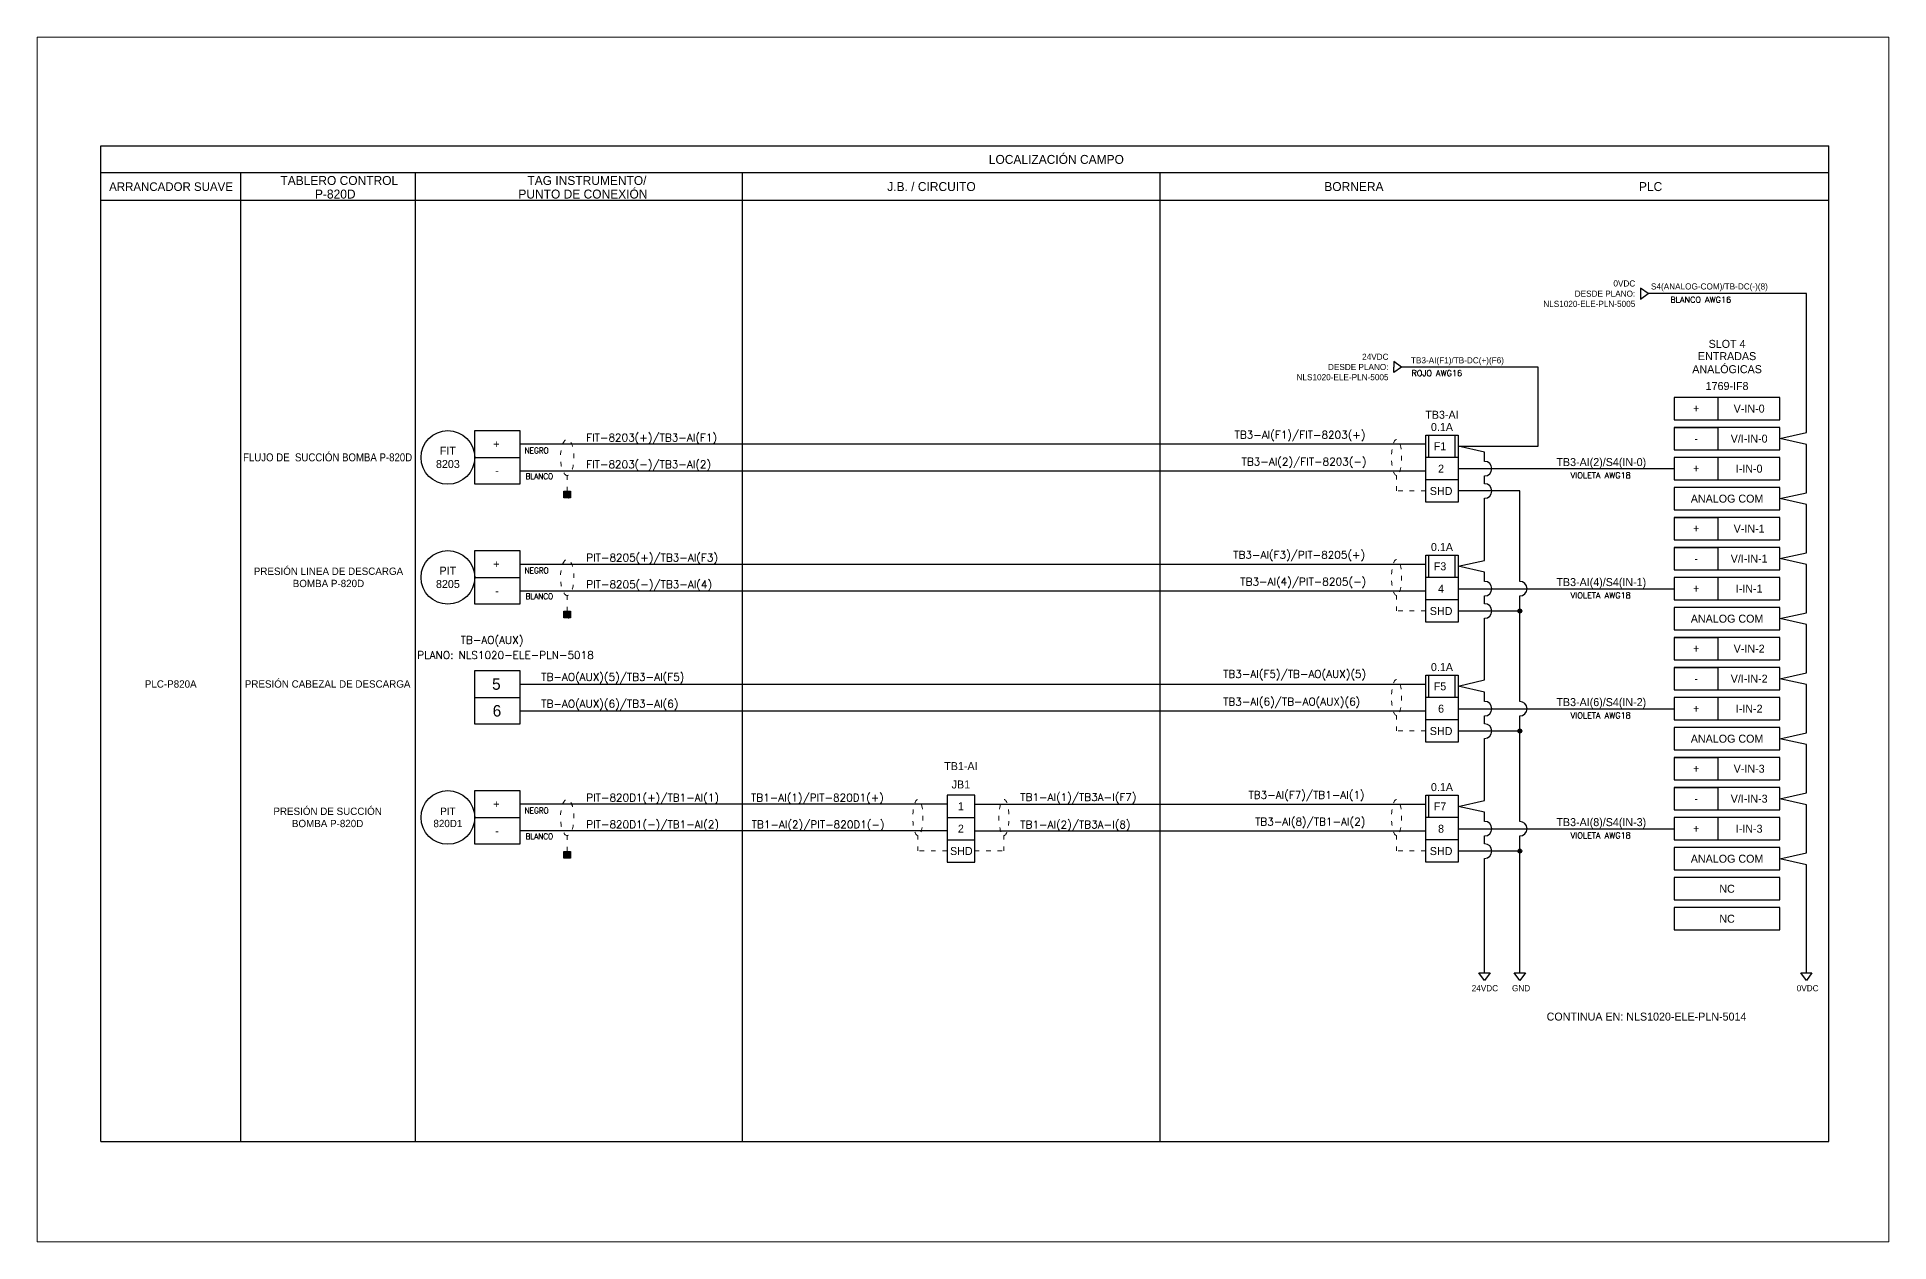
# Model space of a CAD drawing. Extents: x 3071 to 4078, y -308 to 7.
# Drawn here: x 3070.7 to 3554.6, y -308.4 to 6.6 of the extents above; entities that cross this region are included whole.
import ezdxf
from ezdxf.enums import TextEntityAlignment as Align

# ---------------------------------------------------------------- set-up
doc = ezdxf.new("R2010")
doc.units = 0
doc.header["$LTSCALE"] = 0.1
doc.header["$MEASUREMENT"] = 0
doc.linetypes.add('ACAD_ISO03W100', pattern=[30, 12, -18])
doc.layers.get('Defpoints').update_dxf_attribs({"lineweight": 0})
for name, color, linetype, lineweight in [('EL-cables', 7, 'Continuous', 20), ('EL-componentes', 7, 'Continuous', 25), ('EL-titulos 3', 7, 'Continuous', 20)]:
    doc.layers.add(name, color=color, linetype=linetype, lineweight=lineweight)
doc.styles.add('F1A', font='amir.shx')
doc.styles.add('ROMANS', font='romans.shx')

msp = doc.modelspace()

# ---------------------------------------------------------------- hatches: boundary and pattern name
at = {"lineweight": 25, "ltscale": 88}
h = msp.add_hatch(dxfattribs=at)
h.set_pattern_fill('ANSI31', color=256, scale=0.467995)
h.set_pattern_definition([(45, (2271.220156, -957.65586), (-0.0413652925, 0.0413652925), [])])
h.paths.add_polyline_path([(3208.36, -113.86), (3210.09, -113.86), (3210.09, -112.12), (3208.36, -112.12)])
h = msp.add_hatch(dxfattribs=at)
h.set_pattern_fill('ANSI31', color=256, scale=0.467995)
h.set_pattern_definition([(45, (2271.220156, -989.035685), (-0.0413652925, 0.0413652925), [])])
h.paths.add_polyline_path([(3208.36, -145.24), (3210.09, -145.24), (3210.09, -143.5), (3208.36, -143.5)])
at = {"ltscale": 0.1}
h = msp.add_hatch(color=256, dxfattribs=at)
h.dxf.hatch_style = 1
edge = h.paths.add_edge_path()
edge.add_arc((3458.17, -143.42), 0.509, 0, 360)
h = msp.add_hatch(color=256, dxfattribs=at)
h.dxf.hatch_style = 1
edge = h.paths.add_edge_path()
edge.add_arc((3458.17, -174.8), 0.509, 0, 360)
at = {"lineweight": 25, "ltscale": 88}
h = msp.add_hatch(dxfattribs=at)
h.set_pattern_fill('ANSI31', color=256, scale=0.467995)
h.set_pattern_definition([(45, (2271.220156, -1051.795334), (-0.0413652925, 0.0413652925), [])])
h.paths.add_polyline_path([(3208.36, -208), (3210.09, -208), (3210.09, -206.26), (3208.36, -206.26)])
at = {"ltscale": 0.1}
h = msp.add_hatch(color=256, dxfattribs=at)
h.dxf.hatch_style = 1
edge = h.paths.add_edge_path()
edge.add_arc((3458.17, -206.18), 0.509, 0, 360)

# ---------------------------------------------------------------- linework, layer by layer
at = {"lineweight": 25}
for p, q in [((3087.36, -21.81), (3538.91, -21.81)), ((3087.36, -282.09), (3087.36, -21.81)), ((3538.91, -282.09), (3538.91, -21.81)), ((3538.91, -28.9), (3087.36, -28.9)), ((3123.92, -282.09), (3123.92, -28.9)), ((3169.53, -28.9), (3169.53, -282.09)), ((3255.04, -282.09), (3255.04, -28.9)), ((3364.13, -28.9), (3364.13, -282.09)), ((3087.36, -36), (3538.91, -36)), ((3196.85, -96.24), (3196.85, -110.27)), ((3442.06, -106.2), (3498.5, -106.2)), ((3196.85, -127.62), (3196.85, -141.65)), ((3442.06, -137.58), (3498.5, -137.58)), ((3196.85, -159), (3196.85, -166.01)), ((3196.85, -166.01), (3196.85, -173.03)), ((3442.06, -168.96), (3498.5, -168.96)), ((3196.85, -190.38), (3196.85, -204.41)), ((3308.5, -197.39), (3315.71, -197.39)), ((3442.06, -200.34), (3498.5, -200.34)), ((3087.36, -282.09), (3538.91, -282.09))]:
    msp.add_line(p, q, dxfattribs=at)
at = {"lineweight": 25, "ltscale": 88}
for p, q in [((3510.03, -93.43), (3510.03, -87.59)), ((3498.5, -95.43), (3510.03, -95.43)), ((3510.03, -101.28), (3510.03, -95.43)), ((3498.5, -101.28), (3510.03, -101.28)), ((3510.03, -109.12), (3510.03, -103.28)), ((3498.5, -118.97), (3510.03, -118.97)), ((3510.03, -124.81), (3510.03, -118.97)), ((3498.5, -124.81), (3510.03, -124.81)), ((3498.5, -126.81), (3510.03, -126.81)), ((3510.03, -132.66), (3510.03, -126.81)), ((3498.5, -132.66), (3510.03, -132.66)), ((3510.03, -140.5), (3510.03, -134.66)), ((3498.5, -150.35), (3510.03, -150.35)), ((3510.03, -156.19), (3510.03, -150.35)), ((3498.5, -156.19), (3510.03, -156.19)), ((3498.5, -158.19), (3510.03, -158.19)), ((3510.03, -164.04), (3510.03, -158.19)), ((3498.5, -164.04), (3510.03, -164.04)), ((3510.03, -171.88), (3510.03, -166.04)), ((3498.5, -181.73), (3510.03, -181.73)), ((3510.03, -187.57), (3510.03, -181.73)), ((3498.5, -189.57), (3510.03, -189.57)), ((3510.03, -195.42), (3510.03, -189.57)), ((3510.03, -203.26), (3510.03, -197.42))]:
    msp.add_line(p, q, dxfattribs=at)
at = {"lineweight": 25, "ltscale": 0.1}
for p, q in [((3308.5, -193.89), (3196.85, -193.89)), ((3308.5, -200.9), (3196.85, -200.9))]:
    msp.add_line(p, q, dxfattribs=at)
at = {"lineweight": 25}
for points in [[(3533.06, -61.08), (3533.06, -60.45)], [(3185.06, -96.24), (3196.85, -96.24)], [(3196.85, -110.27), (3185.06, -110.27), (3185.06, -96.24)], [(3442.06, -97.43), (3442.06, -114.97), (3433.58, -114.97), (3433.58, -97.43)], [(3433.58, -97.43), (3442.06, -97.43)], [(3434.41, -103.28), (3434.41, -97.43)], [(3441.24, -103.28), (3441.24, -97.43)], [(3185.06, -103.26), (3196.85, -103.26)], [(3442.06, -103.28), (3433.58, -103.28)], [(3442.06, -109.12), (3433.58, -109.12)], [(3185.06, -127.62), (3196.85, -127.62)], [(3196.85, -141.65), (3185.06, -141.65), (3185.06, -127.62)], [(3442.06, -128.81), (3442.06, -146.35), (3433.58, -146.35), (3433.58, -128.81)], [(3433.58, -128.81), (3442.06, -128.81)], [(3434.41, -134.66), (3434.41, -128.81)], [(3441.24, -134.66), (3441.24, -128.81)], [(3185.06, -134.63), (3196.85, -134.63)], [(3442.06, -134.66), (3433.58, -134.66)], [(3442.06, -140.5), (3433.58, -140.5)], [(3185.06, -159), (3196.85, -159)], [(3196.85, -173.03), (3185.06, -173.03), (3185.06, -159)], [(3442.06, -160.19), (3442.06, -177.73), (3433.58, -177.73), (3433.58, -160.19)], [(3433.58, -160.19), (3442.06, -160.19)], [(3434.41, -166.04), (3434.41, -160.19)], [(3441.24, -166.04), (3441.24, -160.19)], [(3185.06, -166.01), (3196.85, -166.01)], [(3442.06, -166.04), (3433.58, -166.04)], [(3442.06, -171.88), (3433.58, -171.88)], [(3185.06, -190.38), (3196.85, -190.38)], [(3196.85, -204.41), (3185.06, -204.41), (3185.06, -190.38)], [(3442.06, -191.57), (3442.06, -209.11), (3433.58, -209.11), (3433.58, -191.57)], [(3433.58, -191.57), (3442.06, -191.57)], [(3434.41, -197.42), (3434.41, -191.57)], [(3185.06, -197.39), (3196.85, -197.39)], [(3442.06, -197.42), (3433.58, -197.42)], [(3308.5, -203.24), (3308.5, -209.08), (3315.71, -209.08), (3315.71, -203.24)], [(3442.06, -203.26), (3433.58, -203.26)], [(3448.97, -238.03), (3448.96, -208.09)]]:
    msp.add_lwpolyline(points, dxfattribs=at)
for points in [[(3526.16, -87.59), (3498.5, -87.59), (3498.5, -93.43), (3526.16, -93.43)], [(3526.16, -95.43), (3498.5, -95.43), (3498.5, -101.28), (3526.16, -101.28)], [(3526.16, -103.28), (3498.5, -103.28), (3498.5, -109.12), (3526.16, -109.12)], [(3526.16, -111.12), (3498.5, -111.12), (3498.5, -116.97), (3526.16, -116.97)], [(3526.16, -118.97), (3498.5, -118.97), (3498.5, -124.81), (3526.16, -124.81)], [(3526.16, -126.81), (3498.5, -126.81), (3498.5, -132.66), (3526.16, -132.66)], [(3526.16, -134.66), (3498.5, -134.66), (3498.5, -140.5), (3526.16, -140.5)], [(3526.16, -142.5), (3498.5, -142.5), (3498.5, -148.35), (3526.16, -148.35)], [(3526.16, -150.35), (3498.5, -150.35), (3498.5, -156.19), (3526.16, -156.19)], [(3526.16, -158.19), (3498.5, -158.19), (3498.5, -164.04), (3526.16, -164.04)], [(3526.16, -166.04), (3498.5, -166.04), (3498.5, -171.88), (3526.16, -171.88)], [(3526.16, -173.88), (3498.5, -173.88), (3498.5, -179.73), (3526.16, -179.73)], [(3526.16, -181.73), (3498.5, -181.73), (3498.5, -187.57), (3526.16, -187.57)], [(3315.71, -191.55), (3308.5, -191.55), (3308.5, -203.24), (3315.71, -203.24)], [(3526.16, -189.57), (3498.5, -189.57), (3498.5, -195.42), (3526.16, -195.42)], [(3526.16, -197.42), (3498.5, -197.42), (3498.5, -203.26), (3526.16, -203.26)], [(3526.16, -205.26), (3498.5, -205.26), (3498.5, -211.11), (3526.16, -211.11)], [(3526.16, -213.11), (3498.5, -213.11), (3498.5, -218.95), (3526.16, -218.95)], [(3526.16, -220.95), (3498.5, -220.95), (3498.5, -226.8), (3526.16, -226.8)]]:
    msp.add_lwpolyline(points, close=True, dxfattribs=at)
at = {"lineweight": 25, "ltscale": 0.1}
for points in [[(3196.85, -99.75), (3433.58, -99.75)], [(3196.85, -106.76), (3433.58, -106.76)], [(3196.85, -131.13), (3433.58, -131.13)], [(3196.85, -138.14), (3433.58, -138.14)], [(3196.85, -162.51), (3433.58, -162.51)], [(3196.85, -169.52), (3433.58, -169.52)], [(3315.71, -193.89), (3433.58, -193.89)], [(3315.71, -200.9), (3433.58, -200.9)]]:
    msp.add_lwpolyline(points, dxfattribs=at)
at = {"lineweight": 25}
for points in [[(3448.96, -145.33, 1), (3448.96, -141.52), (3448.96, -139.48, 1), (3448.96, -135.67), (3448.96, -133.29), (3442.06, -131.73), (3448.96, -130.17), (3448.96, -113.95, 1), (3448.96, -110.14), (3448.96, -108.1, 1), (3448.96, -104.29), (3448.96, -101.91), (3442.06, -100.35)], [(3448.96, -176.71, 1), (3448.96, -172.9), (3448.96, -170.86, 1), (3448.96, -167.05), (3448.96, -164.67), (3442.06, -163.11), (3448.96, -161.44), (3448.96, -145.33)], [(3448.96, -208.09, 1), (3448.96, -204.28), (3448.96, -202.24, 1), (3448.96, -198.43), (3448.96, -196.05), (3442.06, -194.49), (3448.96, -192.93), (3448.96, -176.71)]]:
    msp.add_lwpolyline(points, format="xyb", dxfattribs=at)
at = {"linetype": 'ACAD_ISO03W100', "lineweight": 5}
for points in [[(3209.22, -112.12), (3209.22, -107.98)], [(3433.58, -112.02), (3425.96, -112.02), (3425.96, -107.98)], [(3209.22, -143.5), (3209.22, -139.36)], [(3433.58, -143.4), (3425.96, -143.4), (3425.96, -139.36)], [(3433.58, -174.78), (3425.96, -174.78), (3425.96, -170.74)], [(3209.22, -206.26), (3209.22, -202.12)], [(3308.5, -206.16), (3300.86, -206.16), (3300.86, -202.12)], [(3315.71, -206.16), (3323.35, -206.16), (3323.35, -202.12)], [(3433.58, -206.16), (3425.96, -206.16), (3425.96, -202.12)]]:
    msp.add_lwpolyline(points, dxfattribs=at)
at = {"lineweight": 25, "ltscale": 88}
for points in [[(3208.36, -112.12), (3210.09, -112.12), (3210.09, -113.86), (3208.36, -113.86)], [(3208.36, -143.5), (3210.09, -143.5), (3210.09, -145.24), (3208.36, -145.24)], [(3208.36, -206.26), (3210.09, -206.26), (3210.09, -208), (3208.36, -208)]]:
    msp.add_lwpolyline(points, close=True, dxfattribs=at)
for points in [[(3458.17, -135.67), (3458.17, -112.04), (3442.06, -112.04)], [(3458.17, -143.42), (3458.17, -139.48)], [(3458.17, -143.42), (3458.17, -143.42), (3442.06, -143.42)], [(3458.17, -167.05), (3458.17, -143.42), (3442.06, -143.42)], [(3458.17, -174.8), (3458.17, -170.86)], [(3458.17, -174.8), (3458.17, -174.8), (3442.06, -174.8)], [(3458.17, -198.43), (3458.17, -174.8), (3442.06, -174.8)], [(3458.17, -206.18), (3458.17, -202.24)], [(3458.17, -206.18), (3458.17, -206.18), (3442.06, -206.18)], [(3458.18, -238), (3458.17, -206.18), (3442.06, -206.18)]]:
    msp.add_lwpolyline(points, dxfattribs=at)
at = {"lineweight": 25}
for centre in [(3178.04, -103.26), (3178.04, -134.63), (3178.04, -197.39)]:
    msp.add_circle(centre, 7.01, dxfattribs=at)
at = {"ltscale": 0.1}
for centre in [(3458.17, -143.42), (3458.17, -174.8), (3458.17, -206.18)]:
    msp.add_circle(centre, 0.509, dxfattribs=at)
at = {"lineweight": 25}
for centre in [(3458.17, -137.58), (3458.17, -168.96), (3458.17, -200.34)]:
    msp.add_arc(centre, 1.9, 270, 90, dxfattribs=at)
at = {"linetype": 'ACAD_ISO03W100', "lineweight": 5}
for centre, ratio in [((3209.22, -103.26), 0.369403), ((3425.96, -103.26), 0.281569), ((3209.22, -134.63), 0.369403), ((3425.96, -134.63), 0.281569), ((3425.96, -166.01), 0.281569), ((3209.22, -197.39), 0.369403), ((3300.86, -197.39), 0.281569), ((3425.96, -197.39), 0.281569)]:
    msp.add_ellipse(centre, major_axis=(0, -4.72), ratio=ratio, dxfattribs=at)
at = {"linetype": 'ACAD_ISO03W100', "lineweight": 5, "extrusion": (0, 0, -1)}
msp.add_ellipse((3323.35, -197.39), major_axis=(0, -4.72), ratio=0.281569, dxfattribs=at)
at = {"layer": 'Defpoints', "color": 5, "ltscale": 0.1}
msp.add_lwpolyline([(3070.67, 6.65), (3554.63, 6.65), (3554.63, -308.38), (3070.67, -308.38)], close=True, dxfattribs=at)
at = {"layer": 'EL-cables', "lineweight": 25}
for p, q in [((3533.06, -60.45), (3491.75, -60.45)), ((3533.06, -96.79), (3533.06, -60.45)), ((3526.16, -98.35), (3533.06, -96.79)), ((3533.06, -99.91), (3526.16, -98.35)), ((3533.06, -112.48), (3533.06, -99.91)), ((3526.16, -114.04), (3533.06, -112.48)), ((3533.06, -115.6), (3526.16, -114.04)), ((3526.16, -129.73), (3533.06, -128.17)), ((3533.06, -131.29), (3526.16, -129.73)), ((3526.16, -145.42), (3533.06, -143.86)), ((3533.06, -146.98), (3526.16, -145.42)), ((3526.16, -161.11), (3533.06, -159.55)), ((3533.06, -162.67), (3526.16, -161.11)), ((3526.16, -176.8), (3533.06, -175.24)), ((3533.06, -178.36), (3526.16, -176.8)), ((3526.16, -192.49), (3533.06, -190.93)), ((3533.06, -194.05), (3526.16, -192.49)), ((3526.16, -208.18), (3533.06, -206.62)), ((3533.06, -209.74), (3526.16, -208.18))]:
    msp.add_line(p, q, dxfattribs=at)
for points in [[(3442.06, -100.35), (3462.95, -100.35), (3462.95, -79.65), (3427.27, -79.65), (3425.24, -81.1), (3425.24, -79.66)], [(3533.06, -128.17), (3533.06, -115.6)], [(3533.06, -143.86), (3533.06, -131.29)], [(3533.06, -159.55), (3533.06, -146.98)], [(3533.06, -175.24), (3533.06, -162.67)], [(3533.06, -190.93), (3533.06, -178.36)], [(3533.06, -206.62), (3533.06, -194.05)], [(3533.06, -238), (3533.06, -209.74)]]:
    msp.add_lwpolyline(points, dxfattribs=at)
at = {"layer": 'EL-componentes', "lineweight": 25}
for points in [[(3489.72, -60.46), (3489.72, -61.9), (3491.75, -60.45), (3489.72, -59), (3489.72, -60.43)], [(3427.27, -79.65), (3425.24, -78.2), (3425.24, -79.63)], [(3448.97, -238.03), (3450.4, -238.03), (3448.95, -240.06), (3447.5, -238.03), (3448.94, -238.03)], [(3458.18, -238.03), (3459.61, -238.03), (3458.17, -240.06), (3456.72, -238.03), (3458.15, -238.03)], [(3533.06, -238.03), (3534.5, -238.03), (3533.05, -240.06), (3531.6, -238.03), (3533.03, -238.03)]]:
    msp.add_lwpolyline(points, dxfattribs=at)

# ---------------------------------------------------------------- texts
at = {"lineweight": 25, "style": 'F1A'}
for s, height, p in [('LOCALIZACIÓN CAMPO', 2.34, (3337.05, -25.35)), ('ARRANCADOR SUAVE', 2.2432, (3105.69, -32.47)), ('TABLERO CONTROL', 2.34, (3149.66, -30.86)), ('P-820D', 2.34, (3148.61, -34.41)), ('PUNTO DE CONEXIÓN', 2.34, (3213.33, -34.41)), ('TAG INSTRUMENTO/', 2.34, (3214.38, -30.86)), ('J.B. / CIRCUITO', 2.34, (3304.42, -32.45)), ('BORNERA', 2.34, (3414.81, -32.45)), ('PLC', 2.34, (3492.34, -32.45)), ('SLOT 4', 2.091, (3512.33, -73.58)), ('ENTRADAS', 2.091, (3512.33, -76.78)), ('ANALÓGICAS', 2.091, (3512.33, -80.2)), ('1769-IF8', 2.091, (3512.33, -84.59)), ('TB3-AI', 2.091, (3437.82, -92.11)), ('+', 2.09, (3504.25, -90.47)), ('V-IN-0', 2.091, (3518.1, -90.51)), ('0.1A', 2.091, (3437.82, -95.32)), ('+', 2.09, (3190.71, -99.75)), ('F1', 2.091, (3437.31, -100.35)), ('-', 2.09, (3504.25, -98.32)), ('V/I-IN-0', 2.091, (3518.1, -98.35)), ('2', 2.09, (3437.58, -106.2)), ('TB3-AI(2)/S4(IN-0)', 2.0907, (3479.46, -104.48)), ('+', 2.09, (3504.25, -106.16)), ('I-IN-0', 2.091, (3518.1, -106.2)), ('-', 2.09, (3190.87, -106.76)), ('SHD', 2.091, (3437.6, -112.04)), ('ANALOG COM', 2.091, (3512.33, -114.04)), ('V-IN-1', 2.091, (3518.1, -121.89)), ('0.1A', 2.091, (3437.82, -126.7)), ('+', 2.09, (3504.25, -121.85)), ('+', 2.09, (3190.71, -131.13)), ('F3', 2.091, (3437.31, -131.73)), ('-', 2.09, (3504.25, -129.7)), ('V/I-IN-1', 2.091, (3518.1, -129.73)), ('TB3-AI(4)/S4(IN-1)', 2.0907, (3479.46, -135.86)), ('-', 2.09, (3190.87, -138.14)), ('4', 2.09, (3437.58, -137.58)), ('+', 2.09, (3504.25, -137.54)), ('I-IN-1', 2.091, (3518.1, -137.58)), ('SHD', 2.091, (3437.6, -143.42)), ('ANALOG COM', 2.091, (3512.33, -145.42)), ('+', 2.09, (3504.25, -153.23)), ('V-IN-2', 2.091, (3518.1, -153.27)), ('0.1A', 2.091, (3437.82, -158.08)), ('5', 3, (3190.71, -162.51)), ('F5', 2.091, (3437.31, -163.11)), ('-', 2.09, (3504.25, -161.08)), ('V/I-IN-2', 2.091, (3518.1, -161.11)), ('6', 3, (3190.87, -169.52)), ('6', 2.09, (3437.58, -168.96)), ('TB3-AI(6)/S4(IN-2)', 2.0907, (3479.46, -167.24)), ('+', 2.09, (3504.25, -168.92)), ('I-IN-2', 2.091, (3518.1, -168.96)), ('SHD', 2.091, (3437.6, -174.8)), ('ANALOG COM', 2.091, (3512.33, -176.8)), ('TB1-AI', 2.091, (3312.1, -183.97)), ('+', 2.09, (3504.25, -184.61)), ('V-IN-3', 2.091, (3518.1, -184.65)), ('JB1', 2.091, (3312.1, -188.77)), ('0.1A', 2.091, (3437.82, -189.46)), ('+', 2.09, (3190.71, -193.89)), ('1', 2.09, (3312.1, -194.47)), ('F7', 2.091, (3437.31, -194.49)), ('-', 2.09, (3504.25, -192.46)), ('V/I-IN-3', 2.091, (3518.1, -192.49)), ('TB3-AI(8)/S4(IN-3)', 2.0907, (3479.46, -198.62)), ('-', 2.09, (3190.87, -200.9)), ('2', 2.09, (3312.1, -200.32)), ('8', 2.09, (3437.58, -200.34)), ('+', 2.09, (3504.25, -200.3)), ('I-IN-3', 2.091, (3518.1, -200.34)), ('SHD', 2.091, (3312.22, -206.16)), ('SHD', 2.091, (3437.6, -206.18)), ('ANALOG COM', 2.091, (3512.33, -208.18)), ('NC', 2.091, (3512.33, -216.03)), ('NC', 2.091, (3512.33, -223.87)), ('CONTINUA EN: NLS1020-ELE-PLN-5014', 2.0907, (3491.28, -249.46))]:
    msp.add_text(s, height=height, dxfattribs=at).set_placement(p, align=Align.MIDDLE_CENTER)
at = {"lineweight": 25, "style": 'ROMANS'}
for s, height, p in [('BLANCO AWG16', 1.5444, (3497.5, -62.8)), ('ROJO AWG16', 1.544, (3429.85, -82)), ('FIT-8203(+)/TB3-AI(F1)', 2, (3214.17, -99.07)), ('TB3-AI(F1)/FIT-8203(+)', 2, (3383.62, -98.35)), ('FIT-8203(-)/TB3-AI(2)', 2, (3214.17, -106.08)), ('TB3-AI(2)/FIT-8203(-)', 2, (3385.46, -105.36)), ('VIOLETA AWG18', 1.5444, (3471.46, -108.72)), ('PIT-8205(+)/TB3-AI(F3)', 2, (3214.17, -130.45)), ('TB3-AI(F3)/PIT-8205(+)', 2, (3383.28, -129.73)), ('PIT-8205(-)/TB3-AI(4)', 2, (3214.17, -137.46)), ('TB3-AI(4)/PIT-8205(-)', 2, (3385.12, -136.74)), ('VIOLETA AWG18', 1.5444, (3471.46, -140.1)), ('TB-AO(AUX)', 2, (3181.39, -152.01)), ('PLANO: NLS1020-ELE-PLN-5018', 2, (3170.03, -155.95)), ('TB-AO(AUX)(5)/TB3-AI(F5)', 2, (3202.45, -161.67)), ('TB3-AI(F5)/TB-AO(AUX)(5)', 2, (3380.64, -160.88)), ('TB-AO(AUX)(6)/TB3-AI(6)', 2, (3202.45, -168.68)), ('TB3-AI(6)/TB-AO(AUX)(6)', 2, (3380.64, -168.12)), ('VIOLETA AWG18', 1.5444, (3471.46, -171.48)), ('PIT-820D1(+)/TB1-AI(1)', 2, (3214.17, -193.21)), ('TB1-AI(1)/PIT-820D1(+)', 2, (3257.26, -193.22)), ('TB1-AI(1)/TB3A-I(F7)', 2, (3327.63, -193.09)), ('TB3-AI(F7)/TB1-AI(1)', 2, (3387.26, -192.49)), ('PIT-820D1(-)/TB1-AI(2)', 2, (3214.17, -200.22)), ('TB1-AI(2)/PIT-820D1(-)', 2, (3257.43, -200.23)), ('TB1-AI(2)/TB3A-I(8)', 2, (3327.63, -200.24)), ('TB3-AI(8)/TB1-AI(2)', 2, (3388.99, -199.49)), ('VIOLETA AWG18', 1.5444, (3471.46, -202.86))]:
    msp.add_text(s, height=height, dxfattribs=at).set_placement(p)
at = {"lineweight": 25, "style": 'ROMANS', "width": 0.9}
for s, p in [('NEGRO', (3204.36, -102.22)), ('BLANCO', (3205.53, -108.97)), ('NEGRO', (3204.36, -133.6)), ('BLANCO', (3205.53, -140.35)), ('NEGRO', (3204.36, -196.36)), ('BLANCO', (3205.53, -203.11))]:
    msp.add_text(s, height=1.544, dxfattribs=at).set_placement(p, align=Align.RIGHT)
at = {"lineweight": 25, "ltscale": 0.1, "attachment_point": 5, "style": 'F1A'}
for s, insert, char_height, width in [('FIT^J8203', (3178.04, -103.26), 2.091, 16.8562), ('{\\W0.9;FLUJO DE  SUCCIÓN BOMBA P-820D}', (3146.61, -103.26), 2.0907, 43.3753), ('{\\fAller|b0|i0|c0|p0;\\H0.91667x;PRESIÓN LINEA DE DESCARGA BOMBA P-820D}', (3146.83, -134.63), 2.0907, 43.3753), ('PIT\\P8205', (3178.04, -134.63), 2.091, 16.8562), ('{\\fAller|b0|i0|c0|p0;\\H0.91667x;PLC-P820A}', (3105.61, -162.51), 2.0907, 16.6305), ('{\\fAller|b0|i0|c0|p0;\\H0.91667x;\\C256;PRESIÓN CABEZAL DE DESCARGA}', (3146.61, -162.51), 2.0907, 43.3753), ('{\\fAller|b0|i0|c0|p0;\\H0.91667x;PRESIÓN DE SUCCIÓN \\PBOMBA P-820D}', (3146.61, -197.39), 2.0907, 43.3753), ('{\\fAller|b0|i0|c0|p0;\\H0.91667x;PIT\\P820D1}', (3178.04, -197.39), 2.0907, 16.8562)]:
    msp.add_mtext(s, dxfattribs=dict(at, insert=insert, char_height=char_height, width=width))
at = {"layer": 'EL-titulos 3', "lineweight": 25, "style": 'F1A'}
for s, p in [('S4(ANALOG-COM)/TB-DC(-)(8)', (3492.44, -59.36)), ('TB3-AI(F1)/TB-DC(+)(F6)', (3429.72, -78.67))]:
    msp.add_text(s, height=1.6, dxfattribs=at).set_placement(p)
at = {"layer": 'EL-titulos 3', "lineweight": 25, "char_height": 1.6, "width": 36.4521, "attachment_point": 6, "style": 'F1A'}
for s, insert in [('\\pxqr;0VDC\\PDESDE PLANO: NLS1020-ELE-PLN-5005 ', (3488.33, -60.46)), ('\\pxqr;24VDC \\PDESDE PLANO: NLS1020-ELE-PLN-5005 ', (3423.85, -79.63)), ('\\pxqc;24VDC', (3467.27, -242.05)), ('\\pxqc;GND', (3476.73, -242.05)), ('\\pxqc;0VDC', (3551.61, -242.05))]:
    msp.add_mtext(s, dxfattribs=dict(at, insert=insert))

doc.saveas('drawing.dxf')
